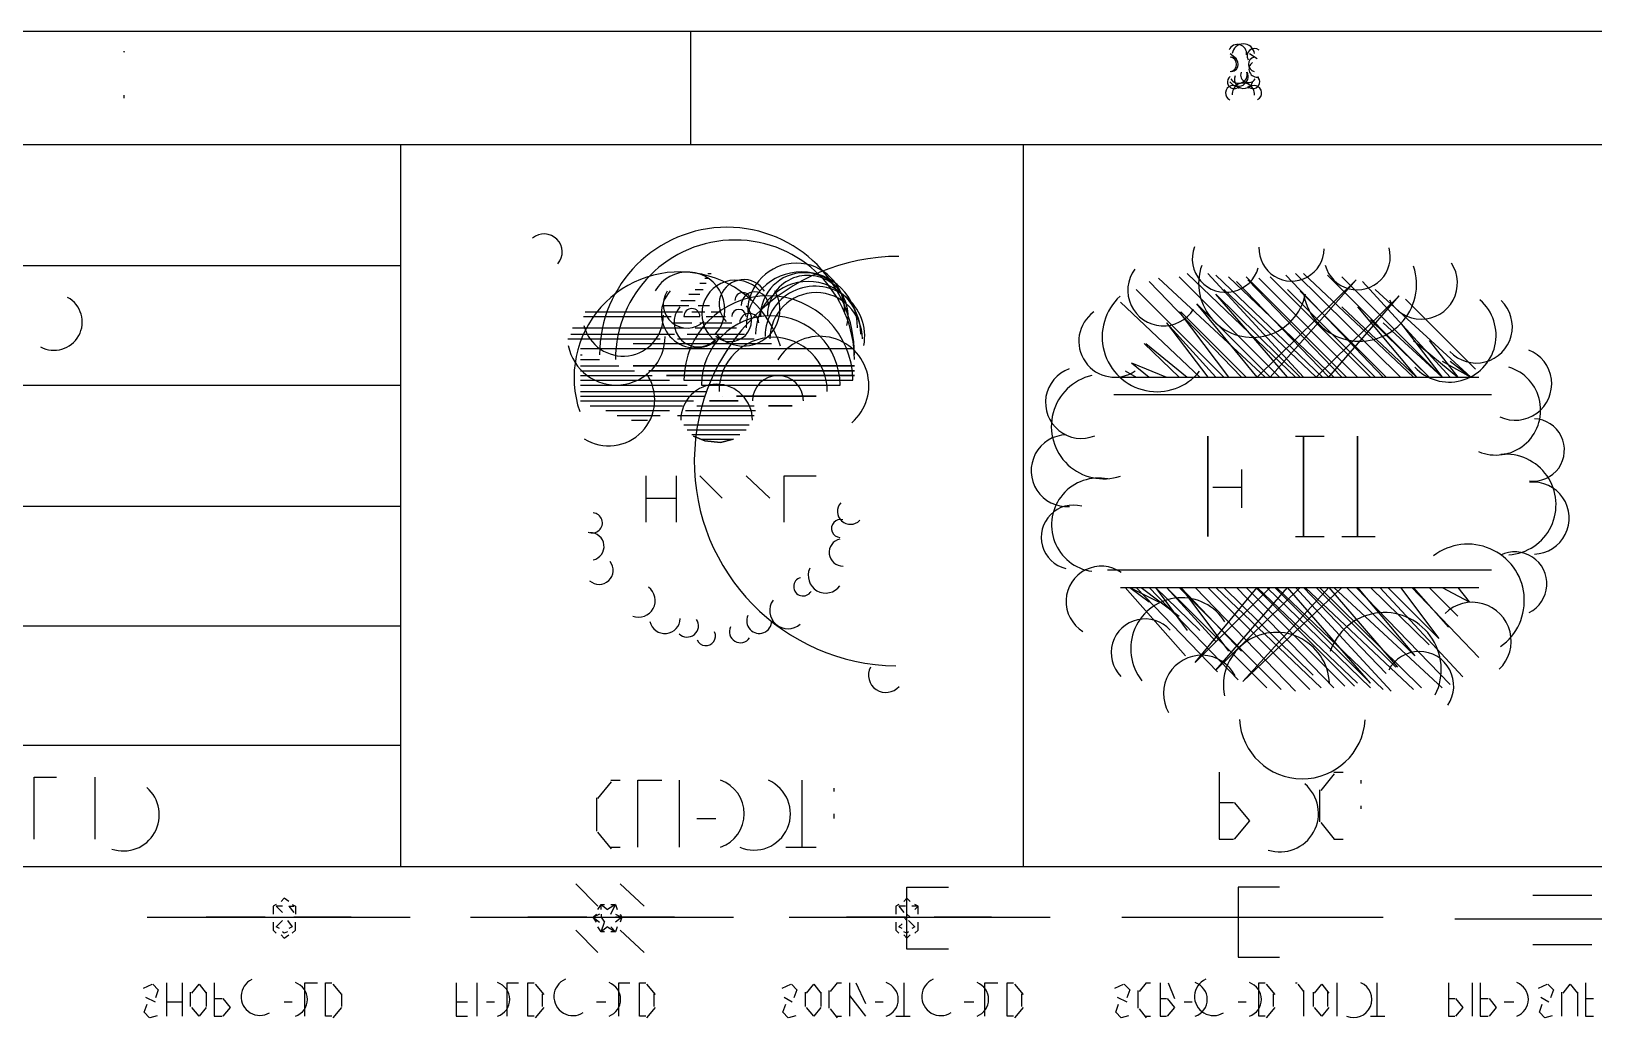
# Model space of a CAD drawing. Header units: millimetres. Extents: x 6 to 1147, y -20 to 811.
# Drawn here: x 644.3 to 762.1, y 736.7 to 811 of the extents above; entities that cross this region are included whole.
import ezdxf

# ---------------------------------------------------------------- set-up
doc = ezdxf.new("R2010")
doc.units = ezdxf.units.MM
for name, color, linetype in [('ARCS', 4, 'Continuous'), ('CURVES', 6, 'Continuous'), ('LINES', 7, 'Continuous'), ('RECTANGLES', 3, 'Continuous')]:
    doc.layers.add(name, color=color, linetype=linetype)

msp = doc.modelspace()

# ---------------------------------------------------------------- linework, layer by layer
at = {"layer": 'ARCS'}
for centre, radius, start, end in [((735.22, 809.32), 0.69, 351.2538, 156.0375), ((735.67, 809.2), 0.849, 8.427, 172.1467), ((650.53, 807.7), 1.92, 63.4349, 66.6823), ((734.62, 808.51), 0.543, 276.009, 83.2902), ((734.74, 808.51), 0.543, 276.009, 83.2902), ((736.51, 809.14), 0.563, 51.8428, 210.4655), ((736.6, 808.51), 0.553, 103.2405, 258.1113), ((735.28, 807.61), 0.754, 213.0239, 24.6236), ((735.31, 807.73), 0.649, 207.8973, 16.9275), ((735.7, 807.4), 0.702, 160.0169, 340.0169), ((736.06, 807.73), 0.596, 162.3499, 327.2648), ((736.69, 808.15), 0.598, 122.9052, 284.7436), ((734.89, 806.35), 0.569, 37.4054, 244.9831), ((734.98, 807.19), 0.513, 127.5686, 321.8428), ((735.67, 806.26), 0.842, 355.7636, 183.9452), ((736.39, 807.19), 0.511, 220.2364, 49.7636), ((736.48, 806.35), 0.564, 298.0725, 140.9061), ((650.23, 806.08), 1.12, 353.4802, 5.856), ((696.76, 786.64), 9.6, 0, 180), ((682.99, 794.38), 1.36, 319.3987, 130.4622), ((697.36, 786.28), 9, 0, 180), ((734.35, 793.87), 2.53, 159.3625, 344.5115), ((739.3, 794.65), 2.46, 177.9047, 359.3013), ((744.25, 794.02), 2.49, 194.8455, 15.9454), ((709.72, 778.63), 15.42, 90, 269.1169), ((701.98, 789.88), 3.66, 0, 180), ((749.08, 792.04), 2.72, 207.646, 33.6901), ((693.19, 784.93), 7.95, 17.2132, 198.8481), ((693.79, 790.06), 2.81, 318.8713, 150.4077), ((702.4, 788.68), 4.2, 0, 180), ((702.58, 789.52), 3.3, 0, 180), ((702.85, 789.58), 3.04, 346.1153, 178.9678), ((729.64, 791.5), 2.68, 143.6732, 327.9946), ((736.36, 792.01), 4.06, 160.4012, 348.9485), ((744.43, 791.95), 4.29, 190.8403, 18.4349), ((694.39, 789.73), 2.57, 137.9609, 304.9393), ((693.76, 790.45), 1.8, 147.1443, 314.3563), ((697.39, 789.73), 2.53, 42.9904, 236.1292), ((697.99, 790.06), 2.76, 221.9413, 30.2113), ((698.02, 790.45), 1.85, 31.7989, 224.3704), ((697.96, 790.72), 0.6, 0, 180), ((698.86, 790.36), 1.02, 0, 180), ((702.88, 788.2), 3.96, 0, 180), ((703.39, 788.05), 3.75, 348.8962, 180.4063), ((703.48, 787.84), 3.48, 0, 180), ((646.06, 789.1), 2.12, 241.2602, 61.2602), ((694.6, 789.07), 1.83, 139.9392, 313.1118), ((699.88, 784.72), 6.36, 0, 180), ((694.12, 789.52), 0.6, 0, 180), ((697, 789.25), 1.62, 228.7153, 41.1859), ((697.66, 789.52), 0.54, 0, 180), ((729.16, 787.99), 4.13, 132.3301, 321.1466), ((751.18, 788.11), 3.53, 222.6829, 48.9576), ((753.22, 788.74), 2.72, 223.2101, 46.7899), ((688.93, 789.58), 3.04, 194.1911, 1.014), ((700.06, 784.36), 5.22, 0, 180), ((698.44, 789.04), 0.72, 0, 180), ((725.98, 787.66), 2.71, 125.5377, 304.6952), ((688.42, 788.05), 3.69, 191.2059, 359.5848), ((700.24, 783.88), 4.08, 0, 180), ((703.75, 784.33), 3.7, 310.7412, 148.69), ((756.16, 784.45), 2.74, 244.9424, 68.416), ((723.46, 783.04), 2.7, 109.6538, 292.0362), ((754.69, 782.47), 3.38, 247.3406, 73.1562), ((687.85, 783.25), 3.47, 237.8581, 34.177), ((695.98, 781.72), 2.7, 0, 180), ((700.6, 783.16), 1.92, 0, 180), ((725.14, 781.24), 3.94, 103.1906, 288.7117), ((757.51, 779.47), 2.35, 263.1572, 87.8789), ((722.38, 777.91), 2.7, 91.232, 273.9452), ((755.44, 775.36), 3.79, 273.5763, 95.5275), ((724.75, 773.83), 3.53, 78.4952, 261.8699), ((757.51, 774.34), 2.71, 271.9092, 95.7106), ((686.62, 773.98), 0.754, 245.556, 85.6013), ((706.06, 774.85), 0.977, 138.5035, 316.3322), ((722.86, 772.9), 2.42, 74.9816, 256.3287), ((705.31, 773.56), 0.675, 73.7398, 267.1376), ((686.47, 772.21), 1.03, 281.9761, 91.6366), ((705.49, 771.76), 1.03, 102.3391, 271.5911), ((752.59, 768.13), 4.25, 305.352, 127.4437), ((756.13, 769.39), 2.41, 296.2587, 116.8962), ((687.13, 770.41), 1.06, 227.3859, 38.4181), ((704.2, 770.02), 1.32, 155.7723, 324.1623), ((724.96, 768.07), 2.65, 55.1755, 238.7173), ((690.1, 768.13), 1.25, 249.2744, 53.3929), ((702.49, 769.18), 0.7, 105.0685, 329.5345), ((701.35, 767.38), 1.37, 144.9042, 312.3575), ((731.02, 764.5), 3.84, 31.9081, 218.7966), ((752.92, 765.07), 2.93, 313.8309, 134.5559), ((692.08, 766.81), 1.16, 192.6804, 358.4089), ((693.76, 766.24), 0.857, 225, 33.6901), ((699.19, 766.6), 0.941, 154.359, 0), ((728.26, 764.2), 2.55, 42.0892, 224.0608), ((746.29, 762.94), 4.29, 333.6186, 161.6888), ((695.17, 765.46), 0.725, 203.4986, 25.4633), ((697.78, 765.79), 0.835, 153.4349, 325.7131), ((738.16, 761.74), 4, 2.6026, 191.1429), ((748.93, 761.71), 2.59, 325.7389, 152.5713), ((708.73, 762.52), 1.31, 152.8503, 319.6859), ((732.52, 761.14), 2.87, 27.5973, 209.8989), ((740.11, 759.46), 4.75, 183.4682, 356.2111), ((651.28, 751.99), 2.71, 251.3843, 49.5538), ((695.38, 752.08), 2.68, 289.6538, 70.3462), ((698.8, 752.08), 2.74, 246.8014, 66.8014), ((738.43, 752.11), 2.9, 252.2351, 49.7636), ((661.57, 738.31), 1.42, 115.1448, 300.9638), ((663.82, 738.1), 1.33, 288.4349, 71.5651), ((679.06, 738.1), 1.33, 288.4349, 71.5651), ((685.15, 738.31), 1.43, 113.1986, 303.3106), ((687.4, 738.1), 1.35, 290.8545, 69.1455), ((708.34, 738.1), 1.33, 288.4349, 71.5651), ((712.87, 738.31), 1.43, 113.1986, 303.3106), ((715.12, 738.1), 1.35, 290.8545, 69.1455), ((733.42, 738.31), 1.43, 114.1791, 302.1523), ((731.62, 738.1), 1.33, 288.4349, 71.5651), ((735.7, 738.1), 1.33, 288.4349, 71.5651), ((743.98, 738.1), 1.37, 246.8014, 66.8014), ((755.8, 738.1), 1.35, 290.8545, 69.1455)]:
    msp.add_arc(centre, radius, start, end, dxfattribs=at)
at = {"layer": 'CURVES'}
for p, q in [((739, 784.96), (733.6, 791.2)), ((733.6, 791.2), (739.96, 784.96)), ((744.16, 792.28), (736.72, 784.96)), ((737.68, 784.96), (744.16, 792.28)), ((736.72, 784.96), (732.16, 790.48)), ((732.16, 790.48), (737.68, 784.96)), ((747.4, 791.08), (741.16, 784.96)), ((742.12, 784.96), (747.4, 791.08)), ((706.36, 785.8), (689.68, 785.8)), ((689.68, 785.8), (706.36, 785.8)), ((706.36, 785.44), (690.88, 785.44)), ((690.88, 785.44), (706.36, 785.44)), ((706.36, 785.08), (692.2, 785.08)), ((692.2, 785.08), (706.36, 785.08)), ((697.6, 783.16), (695.44, 783.16)), ((695.44, 783.16), (697.6, 783.16)), ((703.48, 783.52), (697.48, 783.52)), ((697.48, 783.52), (703.48, 783.52)), ((701.68, 782.8), (699.88, 782.8)), ((699.88, 782.8), (701.68, 782.8)), ((695.08, 780.16), (694.24, 780.52)), ((694.24, 780.52), (695.08, 780.16)), ((696.28, 780.04), (695.08, 780.16)), ((695.08, 780.16), (696.28, 780.04)), ((697.24, 780.28), (696.28, 780.04)), ((696.28, 780.04), (697.24, 780.28)), ((733, 780.52), (733, 772.96)), ((733, 772.96), (733, 780.52)), ((740.2, 780.52), (740.2, 772.96)), ((740.2, 772.96), (740.2, 780.52)), ((744.28, 780.52), (744.28, 772.96)), ((744.28, 772.96), (744.28, 780.52)), ((701.08, 774.04), (701.08, 777.52)), ((701.08, 777.52), (703.48, 777.52)), ((737.68, 769.12), (732.04, 763.48)), ((732.04, 763.48), (736.72, 769.12)), ((739.96, 769.12), (733.6, 762.88)), ((733.6, 762.88), (739, 769.12)), ((743.08, 769.12), (735.64, 762.04)), ((735.64, 762.04), (742.12, 769.12)), ((738.04, 769.12), (745.24, 761.92)), ((745.24, 761.92), (739, 769.12)), ((644.56, 750.16), (644.56, 754.84)), ((644.56, 754.84), (646.24, 754.84)), ((733.84, 755.2), (733.84, 750.16)), ((741.52, 753.82), (742.54, 755.08)), ((687.04, 753.22), (688.06, 754.48)), ((690.04, 749.56), (690.04, 754.6)), ((690.04, 754.6), (691.84, 754.6)), ((734.98, 752.92), (736.12, 751.54)), ((736.12, 751.54), (734.98, 750.16)), ((742.54, 750.16), (741.52, 751.42)), ((688.06, 749.44), (687.04, 750.7)), ((733.84, 750.16), (734.92, 750.16)), ((710.32, 741.88), (710.32, 746.56)), ((738.4, 746.56), (735.28, 746.56)), ((735.28, 746.56), (735.28, 741.28)), ((662.8, 745.24), (662.56, 745.12)), ((663.4, 745.72), (663.16, 745.48)), ((663.76, 745.48), (663.4, 745.72)), ((687.04, 744.88), (687.28, 745.24)), ((687.28, 745.24), (687.76, 744.88)), ((687.28, 744.88), (687.28, 745.24)), ((687.28, 745.24), (687.52, 745.24)), ((688.36, 745.24), (687.76, 744.88)), ((688, 744.52), (688.36, 745.24)), ((688, 745.24), (688.36, 745.24)), ((688.36, 745.24), (688.48, 744.88)), ((709.72, 745.24), (709.48, 745.12)), ((710.32, 745.72), (710.08, 745.48)), ((710.56, 745.48), (710.32, 745.72)), ((711.16, 745.12), (710.92, 745.24)), ((659.8, 744.28), (657.52, 744.28)), ((661.96, 744.28), (659.8, 744.28)), ((662.56, 745.12), (662.56, 744.52)), ((663.28, 745.12), (662.8, 745.12)), ((662.8, 745.12), (663.28, 744.64)), ((666.28, 744.28), (664.12, 744.28)), ((668.44, 744.28), (666.28, 744.28)), ((684.04, 744.28), (681.76, 744.28)), ((686.2, 744.28), (684.04, 744.28)), ((687.16, 744.52), (686.68, 744.28)), ((686.68, 744.28), (686.92, 744.52)), ((686.68, 744.28), (687.16, 743.92)), ((686.92, 743.92), (686.68, 744.28)), ((688.36, 744.52), (688.84, 744.28)), ((690.64, 744.28), (688.36, 744.28)), ((688.84, 744.28), (688.36, 743.92)), ((688.72, 744.52), (688.84, 744.28)), ((688.84, 744.28), (688.72, 743.92)), ((692.8, 744.28), (690.64, 744.28)), ((708.04, 744.28), (705.76, 744.28)), ((710.2, 744.28), (708.04, 744.28)), ((709.48, 745.12), (709.48, 744.52)), ((710.2, 745.12), (709.72, 745.12)), ((709.72, 745.12), (710.08, 744.64)), ((711.16, 745.12), (710.68, 745.12)), ((710.92, 744.88), (711.16, 745.12)), ((711.16, 744.52), (711.16, 745.12)), ((714.52, 744.28), (712.36, 744.28)), ((716.68, 744.28), (714.52, 744.28)), ((662.56, 743.92), (662.56, 743.32)), ((662.56, 743.32), (662.8, 743.08)), ((662.8, 743.56), (663.28, 744.04)), ((663.04, 743.44), (662.8, 743.56)), ((663.16, 742.96), (663.4, 742.72)), ((663.4, 743.08), (663.28, 743.2)), ((663.64, 743.2), (663.4, 743.08)), ((663.4, 742.72), (663.76, 742.96)), ((663.64, 744.04), (664, 743.56)), ((664, 743.56), (663.76, 743.44)), ((664, 743.08), (664.24, 743.32)), ((664.24, 743.32), (664.24, 743.92)), ((687.28, 743.2), (687.04, 743.56)), ((687.28, 743.2), (687.52, 743.92)), ((687.76, 743.56), (687.28, 743.2)), ((687.52, 743.2), (687.28, 743.2)), ((687.76, 743.56), (688.36, 743.2)), ((688.36, 743.2), (688, 743.56)), ((688.36, 743.2), (688, 743.2)), ((688.48, 743.56), (688.36, 743.2)), ((709.48, 743.92), (709.48, 743.32)), ((709.48, 743.32), (709.72, 743.08)), ((709.72, 743.56), (709.96, 743.8)), ((709.96, 743.44), (709.72, 743.56)), ((710.32, 743.08), (710.08, 743.2)), ((710.08, 742.96), (710.32, 742.72)), ((710.44, 743.2), (710.32, 743.08)), ((710.32, 742.72), (710.56, 742.96)), ((710.44, 744.04), (710.92, 743.56)), ((710.92, 743.56), (710.68, 743.44)), ((710.92, 743.08), (711.16, 743.32)), ((711.16, 743.32), (711.16, 743.92)), ((713.44, 741.88), (710.32, 741.88)), ((658.12, 739.36), (658.12, 736.84)), ((664.96, 736.84), (664.96, 739.36)), ((664.96, 739.36), (665.92, 739.36)), ((666.52, 736.84), (666.52, 739.36)), ((676.36, 739.36), (676.36, 736.84)), ((680.2, 736.84), (680.2, 739.36)), ((680.2, 739.36), (681.04, 739.36)), ((681.76, 736.84), (681.76, 739.36)), ((688.6, 736.84), (688.6, 739.36)), ((688.6, 739.36), (689.44, 739.36)), ((690.16, 736.84), (690.16, 739.36)), ((704.56, 738.7), (705.1, 739.36)), ((716.2, 736.84), (716.2, 739.36)), ((716.2, 739.36), (717.16, 739.36)), ((717.88, 736.84), (717.88, 739.36)), ((727.84, 738.7), (728.38, 739.36)), ((729.4, 739.36), (729.4, 736.84)), ((736.84, 736.84), (736.84, 739.36)), ((751.12, 739.36), (751.12, 736.84)), ((753.52, 739.36), (753.52, 736.84)), ((761.44, 739.36), (761.44, 736.84)), ((652.79, 738.95), (653.45, 739.24)), ((653.5, 739.24), (653.91, 738.82)), ((653.91, 738.82), (653.69, 738.22)), ((656.44, 738.58), (656.98, 739.24)), ((656.98, 739.24), (657.52, 738.58)), ((667.06, 739.24), (667.72, 738.46)), ((682.3, 739.24), (682.96, 738.46)), ((690.7, 739.24), (691.36, 738.46)), ((700.91, 738.95), (701.57, 739.24)), ((701.62, 739.24), (702.03, 738.82)), ((702.03, 738.82), (701.81, 738.22)), ((702.76, 738.58), (703.3, 739.24)), ((703.3, 739.24), (703.84, 738.58)), ((718.42, 739.24), (719.08, 738.46)), ((725.99, 738.95), (726.65, 739.24)), ((726.7, 739.24), (727.11, 738.82)), ((727.11, 738.82), (726.89, 738.22)), ((737.38, 739.24), (738.04, 738.46)), ((739.78, 739.24), (740.2, 738.7)), ((741.04, 738.58), (741.58, 739.24)), ((741.58, 739.24), (742.12, 738.58)), ((757.91, 738.95), (758.57, 739.24)), ((758.62, 739.24), (759.03, 738.82)), ((759.03, 738.82), (758.81, 738.22)), ((759.76, 738.58), (760.3, 739.24)), ((760.3, 739.24), (760.84, 738.58)), ((652.85, 737.14), (653.07, 737.74)), ((653.26, 736.72), (652.85, 737.14)), ((656.98, 736.84), (656.44, 737.5)), ((657.52, 737.5), (656.98, 736.84)), ((658.78, 738.16), (659.32, 737.5)), ((659.32, 737.5), (658.78, 736.84)), ((667.72, 737.5), (667.06, 736.72)), ((682.96, 737.5), (682.3, 736.72)), ((691.36, 737.5), (690.7, 736.72)), ((700.97, 737.14), (701.19, 737.74)), ((701.38, 736.72), (700.97, 737.14)), ((703.3, 736.84), (702.76, 737.5)), ((703.84, 737.5), (703.3, 736.84)), ((705.1, 736.72), (704.56, 737.38)), ((719.08, 737.5), (718.42, 736.72)), ((726.05, 737.14), (726.27, 737.74)), ((726.46, 736.72), (726.05, 737.14)), ((728.38, 736.72), (727.84, 737.38)), ((729.94, 738.16), (730.48, 737.5)), ((730.48, 737.5), (729.94, 736.84)), ((738.04, 737.5), (737.38, 736.72)), ((741.58, 736.84), (741.04, 737.5)), ((742.12, 737.5), (741.58, 736.84)), ((751.66, 738.16), (752.2, 737.5)), ((752.2, 737.5), (751.66, 736.84)), ((754.18, 738.16), (754.72, 737.5)), ((754.72, 737.5), (754.18, 736.84)), ((757.97, 737.14), (758.19, 737.74)), ((758.38, 736.72), (757.97, 737.14)), ((653.82, 736.87), (653.27, 736.72)), ((658.12, 736.84), (658.72, 736.84)), ((667, 736.84), (666.52, 736.84)), ((676.36, 736.84), (677.2, 736.84)), ((682.24, 736.84), (681.76, 736.84)), ((690.64, 736.84), (690.16, 736.84)), ((701.94, 736.87), (701.39, 736.72)), ((718.36, 736.84), (717.88, 736.84)), ((727.02, 736.87), (726.47, 736.72)), ((729.4, 736.84), (729.88, 736.84)), ((737.32, 736.84), (736.84, 736.84)), ((751.12, 736.84), (751.6, 736.84)), ((753.52, 736.84), (754.12, 736.84)), ((758.94, 736.87), (758.39, 736.72)), ((761.44, 736.84), (762.04, 736.84))]:
    msp.add_line(p, q, dxfattribs=at)
at = {"layer": 'LINES'}
for p, q in [((694, 811), (694, 802.48)), ((734.68, 809.32), (735.16, 808.96)), ((736.12, 809.32), (736.72, 808.96)), ((569.8, 802.48), (884.08, 802.48)), ((672.16, 802.48), (672.16, 748.12)), ((719.08, 802.48), (719.08, 748.12)), ((318.76, 793.36), (672.16, 793.36)), ((695.08, 792.4), (695.32, 792.4)), ((695.08, 792.4), (695.32, 792.4)), ((695.08, 792.4), (695.32, 792.4)), ((695.08, 792.4), (695.32, 792.4)), ((695.32, 792.76), (695.56, 792.76)), ((695.32, 792.76), (695.56, 792.76)), ((695.32, 792.76), (695.56, 792.76)), ((695.32, 792.76), (695.56, 792.76)), ((729.28, 792.4), (737.32, 784.96)), ((730.84, 792.52), (738.4, 784.96)), ((731.44, 792.76), (739.6, 784.96)), ((733, 792.76), (740.2, 784.96)), ((733.6, 792.64), (741.64, 784.96)), ((734.56, 792.52), (742.48, 784.96)), ((735.88, 792.52), (743.44, 784.96)), ((736.84, 792.4), (744.28, 784.96)), ((737.68, 792.52), (745.24, 784.96)), ((738.88, 792.64), (746.2, 784.96)), ((739.6, 792.76), (747.52, 784.96)), ((740.2, 792.76), (748.48, 784.96)), ((742, 792.64), (749.68, 784.96)), ((743.08, 792.52), (750.64, 784.96)), ((693.88, 791.2), (694.72, 791.2)), ((693.88, 791.2), (694.72, 791.2)), ((693.88, 791.2), (694.72, 791.2)), ((693.88, 791.2), (694.72, 791.2)), ((694.36, 791.56), (694.96, 791.56)), ((694.36, 791.56), (694.96, 791.56)), ((694.36, 791.56), (694.96, 791.56)), ((694.36, 791.56), (694.96, 791.56)), ((694.72, 792.04), (695.2, 792.04)), ((694.72, 792.04), (695.2, 792.04)), ((694.72, 792.04), (695.2, 792.04)), ((694.72, 792.04), (695.2, 792.04)), ((727.6, 791.56), (734.2, 784.96)), ((728.56, 792.16), (735.52, 784.96)), ((734.2, 791.56), (741.16, 784.96)), ((735.16, 792.16), (742.12, 784.96)), ((736, 792.28), (743.08, 784.96)), ((739, 791.56), (745.6, 784.96)), ((739.96, 791.44), (746.44, 784.96)), ((744.64, 792.16), (751.24, 784.96)), ((745.6, 791.56), (752.8, 784.96)), ((691.96, 790.36), (693.88, 790.36)), ((691.96, 790.36), (693.88, 790.36)), ((691.96, 790.36), (693.88, 790.36)), ((691.96, 790.36), (693.88, 790.36)), ((693.28, 790.72), (694.36, 790.72)), ((693.28, 790.72), (694.36, 790.72)), ((693.28, 790.72), (694.36, 790.72)), ((693.28, 790.72), (694.36, 790.72)), ((694.6, 790.36), (695.44, 790.36)), ((726.4, 790.6), (732.4, 784.96)), ((743.08, 790.24), (748.72, 784.96)), ((744.28, 790.24), (748.72, 784.96)), ((747.88, 790.84), (753.16, 785.56)), ((685.96, 789.52), (692.56, 789.52)), ((685.96, 789.52), (692.56, 789.52)), ((685.96, 789.52), (692.56, 789.52)), ((685.96, 789.52), (692.56, 789.52)), ((686.08, 789.88), (693.4, 789.88)), ((686.08, 789.88), (693.4, 789.88)), ((686.08, 789.88), (693.4, 789.88)), ((686.08, 789.88), (693.4, 789.88)), ((692.68, 789.04), (694.12, 789.04)), ((692.68, 789.04), (694.12, 789.04)), ((692.68, 789.04), (694.12, 789.04)), ((692.68, 789.04), (694.12, 789.04)), ((693.52, 789.52), (694.72, 789.52)), ((694.12, 789.88), (695.08, 789.88)), ((694.72, 789.04), (697.12, 789.04)), ((695.2, 789.52), (696.64, 789.52)), ((695.56, 789.88), (696.28, 789.88)), ((729.88, 789.04), (733.6, 784.96)), ((729.88, 789.04), (733, 784.96)), ((730.84, 789.88), (734.56, 784.96)), ((730.96, 789.88), (735.88, 784.96)), ((745.24, 789.28), (749.68, 784.96)), ((746.2, 789.04), (750.64, 784.96)), ((747.52, 789.04), (750.64, 784.96)), ((684.76, 787.84), (691.72, 787.84)), ((684.76, 787.84), (691.72, 787.84)), ((684.76, 787.84), (691.72, 787.84)), ((684.76, 787.84), (691.72, 787.84)), ((685, 788.2), (692.8, 788.2)), ((685, 788.2), (692.8, 788.2)), ((685, 788.2), (692.8, 788.2)), ((685, 788.2), (692.8, 788.2)), ((685.12, 788.68), (693.52, 788.68)), ((685.12, 788.68), (693.52, 788.68)), ((685.12, 788.68), (693.52, 788.68)), ((685.12, 788.68), (693.52, 788.68)), ((693.04, 787.84), (698.8, 787.84)), ((693.76, 788.2), (698.08, 788.2)), ((694.36, 788.68), (697.48, 788.68)), ((748.48, 787.72), (751.84, 784.96)), ((749.68, 787.72), (751.84, 784.96)), ((685.72, 787.12), (706.36, 787.12)), ((685.72, 787.12), (706.36, 787.12)), ((685.72, 787.12), (706.36, 787.12)), ((685.72, 787.12), (706.36, 787.12)), ((685.72, 786.64), (685.84, 786.64)), ((685.72, 786.64), (685.84, 786.64)), ((685.72, 786.64), (685.84, 786.64)), ((685.72, 786.64), (685.84, 786.64)), ((689.68, 787.48), (700.12, 787.48)), ((689.68, 787.48), (700.12, 787.48)), ((689.68, 787.48), (700.12, 787.48)), ((689.68, 787.48), (700.12, 787.48)), ((728.2, 787.48), (730.84, 784.96)), ((728.32, 787.48), (731.44, 784.96)), ((685.72, 786.28), (687.16, 786.28)), ((685.72, 786.28), (687.16, 786.28)), ((685.72, 786.28), (687.16, 786.28)), ((685.72, 786.28), (687.16, 786.28)), ((685.72, 785.8), (688.6, 785.8)), ((685.72, 785.8), (688.6, 785.8)), ((685.72, 785.8), (688.6, 785.8)), ((685.72, 785.8), (688.6, 785.8)), ((685.72, 785.44), (689.8, 785.44)), ((685.72, 785.44), (689.8, 785.44)), ((685.72, 785.44), (689.8, 785.44)), ((685.72, 785.44), (689.8, 785.44)), ((689.68, 785.8), (706.36, 785.8)), ((689.68, 785.8), (706.36, 785.8)), ((690.88, 785.44), (706.36, 785.44)), ((690.88, 785.44), (706.36, 785.44)), ((726.76, 785.44), (727.6, 784.96)), ((727.24, 786.04), (728.56, 784.96)), ((727.24, 786.04), (729.88, 784.96)), ((750.64, 786.16), (752.8, 784.96)), ((751.24, 786.16), (752.8, 784.96)), ((491.68, 784.36), (672.16, 784.36)), ((685.72, 785.08), (691.12, 785.08)), ((685.72, 785.08), (691.12, 785.08)), ((685.72, 785.08), (691.12, 785.08)), ((685.72, 785.08), (691.12, 785.08)), ((685.72, 784.72), (692.44, 784.72)), ((685.72, 784.72), (692.44, 784.72)), ((685.72, 784.72), (692.44, 784.72)), ((685.72, 784.72), (692.44, 784.72)), ((685.72, 784.36), (693.76, 784.36)), ((685.72, 784.36), (693.76, 784.36)), ((685.72, 784.36), (693.76, 784.36)), ((685.72, 784.36), (693.76, 784.36)), ((692.2, 785.08), (706.36, 785.08)), ((692.2, 785.08), (706.36, 785.08)), ((693.52, 784.72), (706.24, 784.72)), ((694.84, 784.36), (705.28, 784.36)), ((726.4, 784.96), (753.4, 784.96)), ((685.72, 783.88), (695.2, 783.88)), ((685.72, 783.88), (695.2, 783.88)), ((685.72, 783.88), (695.2, 783.88)), ((685.72, 783.88), (695.2, 783.88)), ((685.72, 783.52), (695.08, 783.52)), ((685.72, 783.52), (695.08, 783.52)), ((685.72, 783.52), (695.08, 783.52)), ((685.72, 783.52), (695.08, 783.52)), ((685.72, 783.16), (694.24, 783.16)), ((685.72, 783.16), (694.24, 783.16)), ((685.72, 783.16), (694.24, 783.16)), ((685.72, 783.16), (694.24, 783.16)), ((695.44, 783.16), (697.6, 783.16)), ((696.4, 783.52), (696.4, 783.52)), ((696.4, 783.52), (696.4, 783.52)), ((725.92, 783.64), (754.36, 783.64)), ((686.44, 782.8), (693.4, 782.8)), ((686.44, 782.8), (693.4, 782.8)), ((686.44, 782.8), (693.4, 782.8)), ((686.44, 782.8), (693.4, 782.8)), ((687.64, 782.44), (692.44, 782.44)), ((687.64, 782.44), (692.44, 782.44)), ((687.64, 782.44), (692.44, 782.44)), ((687.64, 782.44), (692.44, 782.44)), ((688.48, 782.08), (691.72, 782.08)), ((688.48, 782.08), (691.72, 782.08)), ((688.48, 782.08), (691.72, 782.08)), ((688.48, 782.08), (691.72, 782.08)), ((693.04, 782.08), (698.8, 782.08)), ((693.64, 782.44), (698.92, 782.44)), ((693.64, 782.44), (698.92, 782.44)), ((694.48, 782.8), (698.8, 782.8)), ((694.48, 782.8), (698.8, 782.8)), ((689.56, 781.72), (690.76, 781.72)), ((689.56, 781.72), (690.76, 781.72)), ((689.56, 781.72), (690.76, 781.72)), ((689.56, 781.72), (690.76, 781.72)), ((693.52, 781.36), (698.44, 781.36)), ((693.52, 781.36), (698.44, 781.36)), ((693.52, 781.36), (698.44, 781.36)), ((693.52, 781.36), (698.44, 781.36)), ((693.76, 781), (698.2, 781)), ((693.76, 781), (698.2, 781)), ((693.76, 781), (698.2, 781)), ((693.76, 781), (698.2, 781)), ((694.12, 780.64), (697.72, 780.64)), ((694.12, 780.64), (697.72, 780.64)), ((694.12, 780.64), (697.72, 780.64)), ((694.12, 780.64), (697.72, 780.64)), ((694.84, 780.28), (697.24, 780.28)), ((694.84, 780.28), (697.24, 780.28)), ((694.84, 780.28), (697.24, 780.28)), ((694.84, 780.28), (697.24, 780.28)), ((739.6, 780.52), (741.76, 780.52)), ((690.64, 777.52), (690.64, 774.04)), ((692.92, 777.52), (692.92, 774.04)), ((694.72, 777.52), (696.4, 775.84)), ((698.2, 777.52), (700, 775.84)), ((735.52, 778), (735.52, 775.12)), ((733.36, 776.68), (735.52, 776.68)), ((318.76, 775.24), (672.16, 775.24)), ((690.64, 775.84), (692.92, 775.84)), ((739.6, 772.96), (741.76, 772.96)), ((743.08, 772.96), (745.6, 772.96)), ((725.44, 770.44), (754.36, 770.44)), ((726.4, 769.12), (753.4, 769.12)), ((726.76, 769.12), (731.32, 763.96)), ((727.12, 769.12), (728.56, 768.04)), ((727.12, 769.12), (729.28, 768.04)), ((727.6, 769.12), (733.72, 762.76)), ((727.96, 769.12), (730.84, 766.96)), ((728.56, 769.12), (735.28, 762.16)), ((729.04, 769.12), (732.4, 765.88)), ((729.04, 769.12), (731.44, 765.88)), ((729.88, 769.12), (733.6, 765.04)), ((729.88, 769.12), (737.44, 761.56)), ((730.84, 769.12), (738.52, 761.44)), ((730.96, 769.12), (735.52, 764.32)), ((730.96, 769.12), (734.56, 764.32)), ((732.04, 769.12), (739.6, 761.32)), ((733, 769.12), (740.68, 761.44)), ((733.6, 769.12), (741.52, 761.56)), ((734.2, 769.12), (740.92, 762.52)), ((735.16, 769.12), (742.48, 761.56)), ((735.88, 769.12), (743.32, 761.68)), ((736.6, 769.12), (744.04, 761.68)), ((736.72, 769.12), (744.28, 761.92)), ((737.44, 769.12), (745.24, 761.56)), ((738.16, 769.12), (746.2, 761.44)), ((739.6, 769.12), (746.8, 761.32)), ((740.2, 769.12), (746.44, 762.64)), ((740.32, 769.12), (748.48, 761.44)), ((741.16, 769.12), (747.16, 763.12)), ((741.4, 769.12), (749.08, 761.56)), ((742.12, 769.12), (747.28, 763.12)), ((742.48, 769.12), (750.64, 761.56)), ((743.44, 769.12), (748.6, 763.96)), ((744.16, 769.12), (751.24, 761.8)), ((744.28, 769.12), (748.6, 763.96)), ((745.24, 769.12), (749.68, 764.8)), ((745.96, 769.12), (752.2, 762.4)), ((746.56, 769.12), (750.4, 765.28)), ((747.52, 769.12), (750.4, 765.28)), ((748.36, 769.12), (753.4, 763.84)), ((748.48, 769.12), (751.12, 766.12)), ((749.68, 769.12), (751.84, 766.96)), ((750.64, 769.12), (752.68, 768.04)), ((751.84, 769.12), (752.68, 768.04)), ((318.76, 766.24), (672.16, 766.24)), ((318.76, 757.24), (672.16, 757.24)), ((649.12, 754.84), (649.12, 750.16)), ((742.48, 755.2), (743.2, 755.2)), ((688, 754.6), (688.72, 754.6)), ((693.16, 754.6), (693.16, 749.56)), ((702.4, 754.6), (702.4, 749.56)), ((704.8, 754), (704.8, 753.76)), ((741.4, 753.88), (741.4, 751.48)), ((744.52, 754.6), (744.52, 754.36)), ((686.92, 753.28), (686.92, 750.76)), ((733.84, 752.92), (734.92, 752.92)), ((744.52, 752.68), (744.52, 752.44)), ((694.48, 751.72), (695.92, 751.72)), ((704.8, 752.08), (704.8, 751.72)), ((742.48, 750.16), (743.2, 750.16)), ((688, 749.56), (688.72, 749.56)), ((701.2, 749.56), (703.48, 749.56)), ((52.24, 748.12), (1137.16, 748.12)), ((685.36, 746.8), (687.04, 745.12)), ((688.72, 746.8), (690.52, 745.12)), ((710.32, 746.56), (713.44, 746.56)), ((664, 745.24), (664.24, 745.12)), ((757.48, 745.96), (761.92, 745.96)), ((653.08, 744.28), (672.88, 744.28)), ((653.2, 744.28), (655.36, 744.28)), ((663.76, 745.12), (664.12, 744.64)), ((663.76, 745.12), (664.12, 745.12)), ((664.24, 745.12), (664.24, 744.52)), ((670.72, 744.28), (672.88, 744.28)), ((677.44, 744.28), (697.24, 744.28)), ((677.44, 744.28), (679.6, 744.28)), ((687.28, 744.52), (687.28, 744.28)), ((687.28, 744.28), (687.52, 743.92)), ((695.08, 744.28), (697.24, 744.28)), ((701.44, 744.28), (721.12, 744.28)), ((701.44, 744.28), (703.6, 744.28)), ((710.08, 744.28), (710.32, 744.04)), ((710.32, 744.52), (710.56, 744.28)), ((718.96, 744.28), (721.12, 744.28)), ((726.52, 744.28), (746.2, 744.28)), ((726.64, 744.28), (746.2, 744.28)), ((751.6, 744.16), (771.28, 744.16)), ((685.36, 743.32), (687.04, 741.64)), ((688.72, 743.32), (690.52, 741.64)), ((757.48, 742.24), (761.92, 742.24)), ((735.28, 741.28), (738.4, 741.28)), ((654.52, 739.36), (654.52, 736.84)), ((655.72, 739.36), (655.72, 736.84)), ((666.52, 739.36), (667, 739.36)), ((677.92, 739.36), (677.92, 736.84)), ((681.76, 739.36), (682.24, 739.36)), ((690.16, 739.36), (690.64, 739.36)), ((705.04, 739.36), (705.4, 739.36)), ((706, 739.36), (706, 736.84)), ((706.48, 739.36), (707.2, 737.8)), ((710.08, 739.36), (710.08, 736.84)), ((717.88, 739.36), (718.36, 739.36)), ((728.32, 739.36), (728.68, 739.36)), ((730, 739.36), (730.48, 738.16)), ((736.84, 739.36), (737.32, 739.36)), ((739.6, 739.36), (739.72, 739.36)), ((742.72, 739.36), (742.72, 736.84)), ((745.72, 739.36), (745.72, 736.84)), ((752.92, 739.36), (752.92, 736.84)), ((652.96, 738.28), (653.68, 737.92)), ((656.32, 738.64), (656.32, 737.56)), ((657.52, 738.64), (657.52, 737.56)), ((667.72, 738.52), (667.72, 737.56)), ((682.84, 738.52), (682.84, 737.56)), ((691.24, 738.52), (691.24, 737.56)), ((701.08, 738.28), (701.68, 737.92)), ((702.64, 738.64), (702.64, 737.56)), ((703.84, 738.64), (703.84, 737.56)), ((704.44, 738.76), (704.44, 737.44)), ((706, 738.4), (707.2, 736.84)), ((718.96, 738.52), (718.96, 737.56)), ((726.16, 738.28), (726.88, 737.92)), ((727.72, 738.76), (727.72, 737.44)), ((737.92, 738.52), (737.92, 737.56)), ((740.2, 738.76), (740.2, 736.84)), ((740.92, 738.64), (740.92, 737.56)), ((742, 738.64), (742, 737.56)), ((758.08, 738.28), (758.68, 737.92)), ((759.64, 738.64), (759.64, 736.84)), ((760.84, 738.64), (760.84, 736.84)), ((654.52, 737.92), (655.72, 737.92)), ((658.12, 738.16), (658.72, 738.16)), ((663.4, 737.92), (664, 737.92)), ((676.36, 737.92), (677.2, 737.92)), ((678.64, 737.92), (679.24, 737.92)), ((686.92, 737.92), (687.64, 737.92)), ((707.92, 737.92), (708.52, 737.92)), ((714.64, 737.92), (715.36, 737.92)), ((729.4, 738.16), (729.88, 738.16)), ((731.2, 737.92), (731.8, 737.92)), ((735.28, 737.92), (735.88, 737.92)), ((751.12, 738.16), (751.6, 738.16)), ((753.52, 738.16), (754.12, 738.16)), ((755.32, 737.92), (756.04, 737.92)), ((761.44, 738.16), (762.04, 738.16)), ((705.04, 736.84), (705.4, 736.84)), ((709.48, 736.84), (710.56, 736.84)), ((728.32, 736.84), (728.68, 736.84)), ((745.24, 736.84), (746.32, 736.84))]:
    msp.add_line(p, q, dxfattribs=at)
at = {"layer": 'RECTANGLES'}
for p, q in [((42.88, 811), (1146.64, 811)), ((52.24, 802.48), (1137.16, 802.48))]:
    msp.add_line(p, q, dxfattribs=at)

doc.saveas('drawing.dxf')
